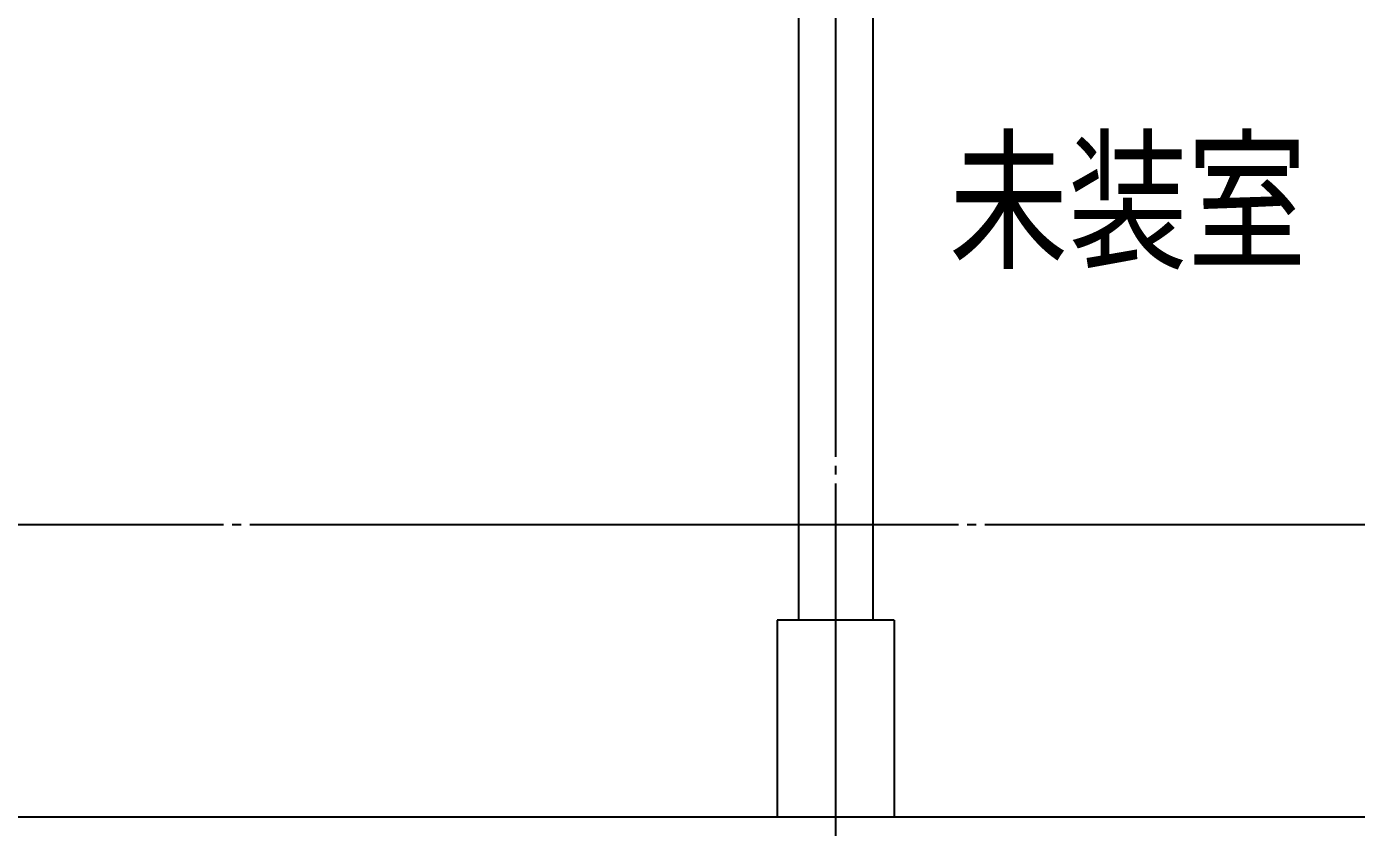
# Model space of a CAD drawing. Header units: millimetres. Extents: x -192235 to 515711, y 45168 to 947868.
# Drawn here: x 137388 to 149900, y 453100 to 460634 of the extents above; entities that cross this region are included whole.
import ezdxf
from ezdxf.enums import TextEntityAlignment as Align

# ---------------------------------------------------------------- set-up
doc = ezdxf.new("R2010")
doc.units = ezdxf.units.MM
doc.header["$LTSCALE"] = 1000
doc.linetypes.add('TPH12-SEC-@20-1$0$CENTERK5', pattern=[6.916, 6.667, -0.083, 0.083, -0.083])
for name, color, linetype in [('TPH12-SEC-@20-1$0$H-SIN', 252, 'TPH12-SEC-@20-1$0$CENTERK5'), ('TPH12-SEC-@20-1$0$SIAGE1', 252, 'Continuous'), ('TPH12-SEC-@20-1$0$STEEL3', 252, 'Continuous'), ('TPH12-SEC-@20-1$0$SUGATA3', 252, 'Continuous'), ('TPH12-SEC-@20-1$0$TEXT2', 252, 'Continuous')]:
    doc.layers.add(name, color=color, linetype=linetype)
doc.styles.add('TPH12-SEC-@20-1$0$TEXT', font='romans.shx', dxfattribs={"width": 0.85, "bigfont": 'BIGFONT.shx'})

# ---------------------------------------------------------------- blocks, each defined once
blk = doc.blocks.new('TPH12-SEC-@20-1')
at = {"layer": 'TPH12-SEC-@20-1$0$H-SIN'}
for p, q in [((145000, 484000), (145000, 447500)), ((84160.7, 455950), (201769.6, 455950)), ((81769.6, 453200), (201769.6, 453200))]:
    blk.add_line(p, q, dxfattribs=at)
at = {"layer": 'TPH12-SEC-@20-1$0$SIAGE1'}
blk.add_line((103125, 453200), (190280, 453200), dxfattribs=at)
at = {"layer": 'TPH12-SEC-@20-1$0$STEEL3'}
for p, q in [((144650, 463725), (144650, 455050)), ((145350, 463725), (145350, 455050))]:
    blk.add_line(p, q, dxfattribs=at)
at = {"layer": 'TPH12-SEC-@20-1$0$SUGATA3'}
for p, q in [((145550, 455050), (144450, 455050)), ((144450, 455050), (144450, 453200)), ((145550, 455050), (145550, 453200))]:
    blk.add_line(p, q, dxfattribs=at)
at = {"layer": 'TPH12-SEC-@20-1$0$TEXT2', "style": 'TPH12-SEC-@20-1$0$TEXT', "width": 0.85}
blk.add_text('未装室', height=1200, dxfattribs=at).set_placement((147749.2, 458953.3), align=Align.MIDDLE_CENTER)

msp = doc.modelspace()

# ---------------------------------------------------------------- block references
msp.add_blockref('TPH12-SEC-@20-1', (0, 0))

doc.saveas('drawing.dxf')
